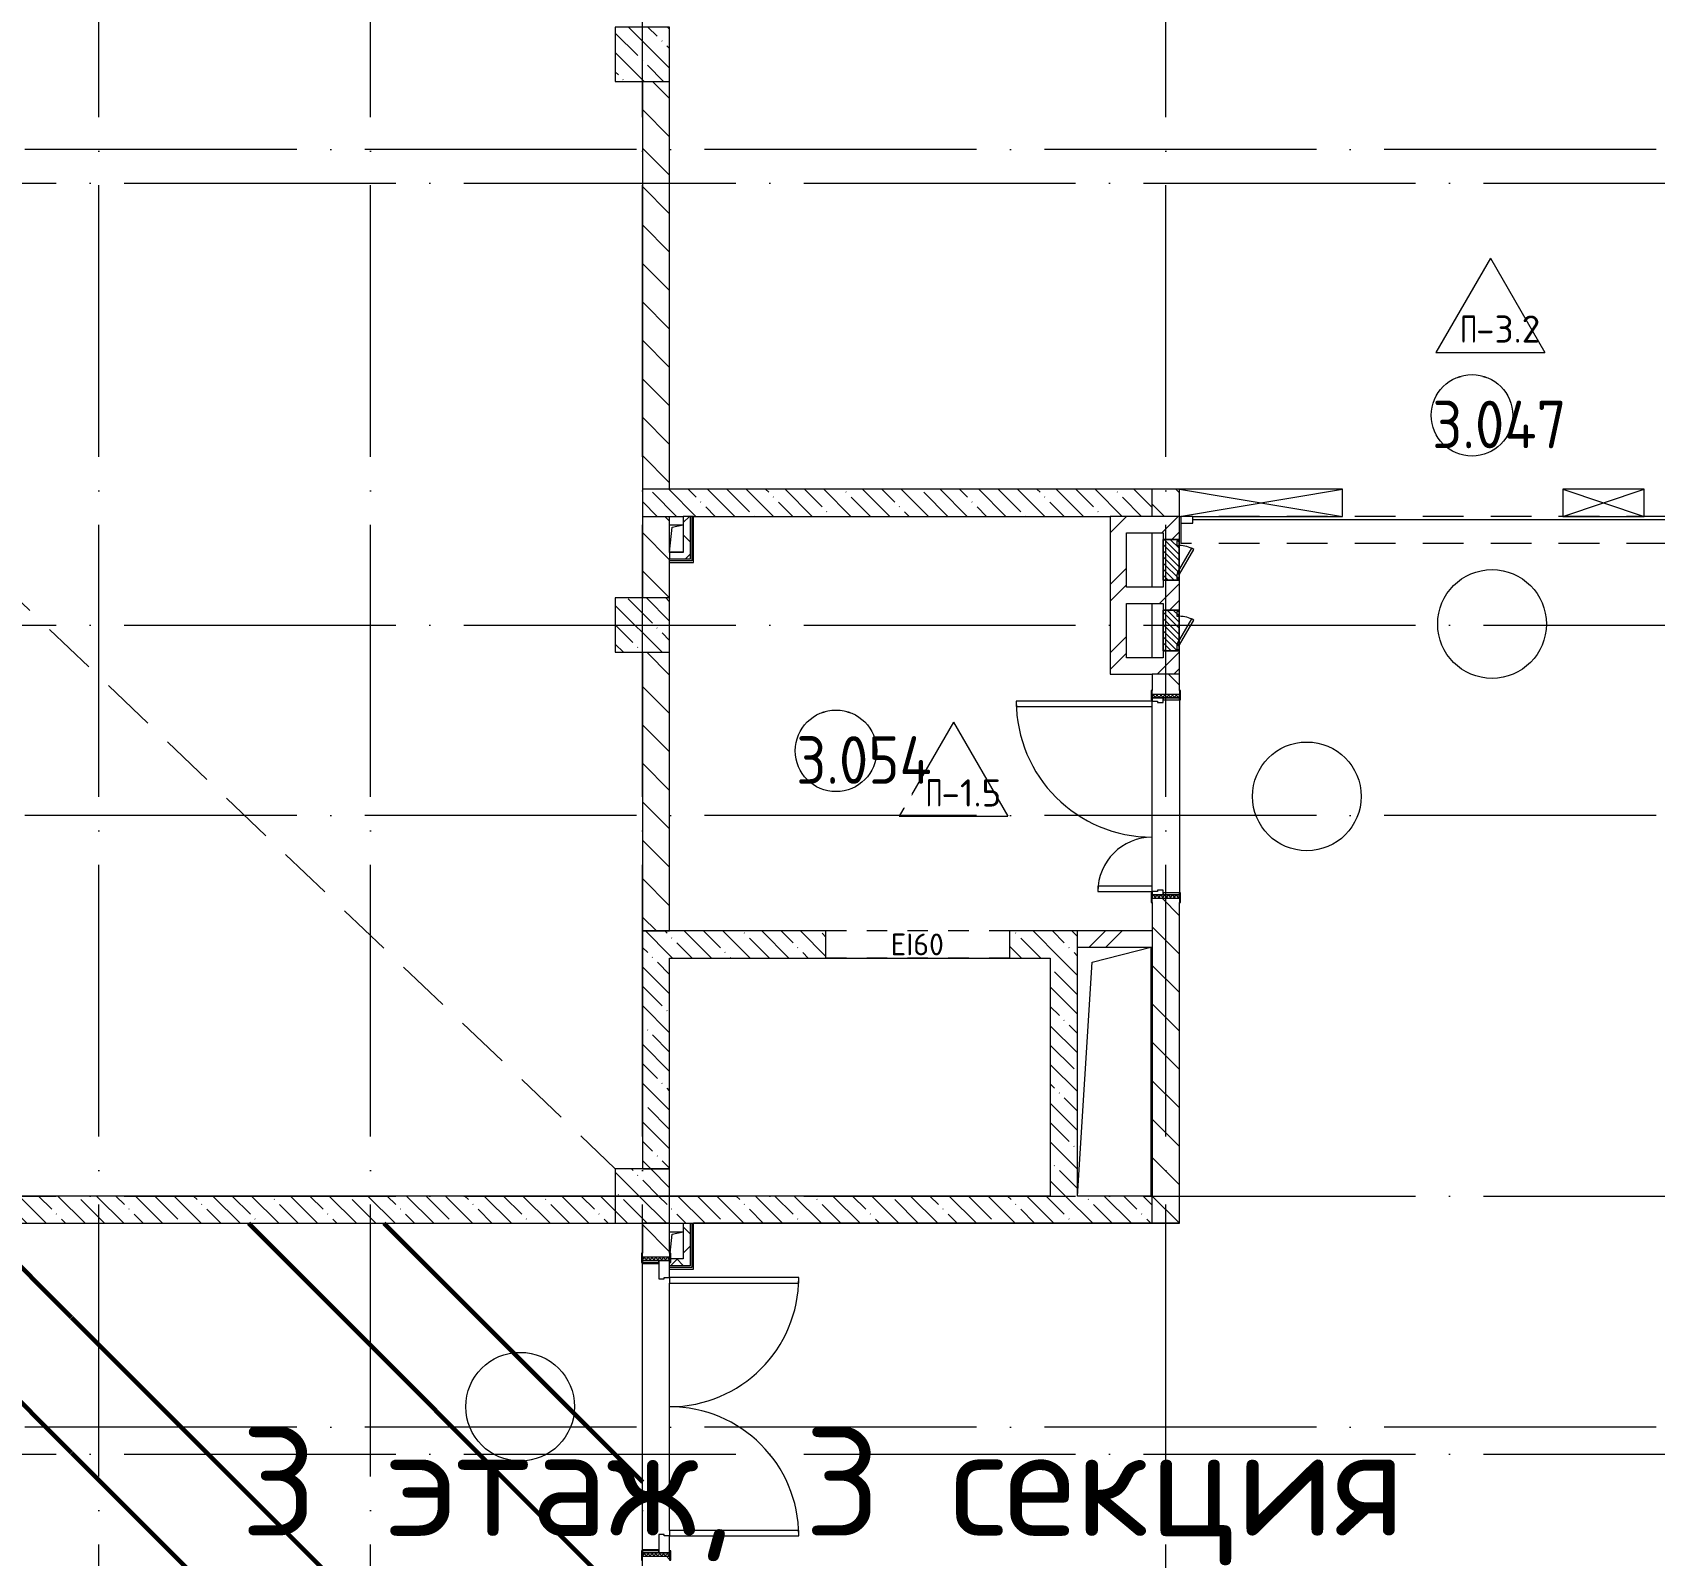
# Model space of a CAD drawing. Header units: millimetres. Extents: x -68946 to 288321, y -402657 to 324925.
# Drawn here: x 160065 to 171998, y -232876 to -221671 of the extents above; entities that cross this region are included whole.
import ezdxf

# ---------------------------------------------------------------- set-up
doc = ezdxf.new("R2010")
doc.units = ezdxf.units.MM
for name, pattern in [('ADSK_Линия сетки', [2500, 2000, -250, 0, -250]), ('ADSK_Невидимые', [500, 300, -200]), ('Штрих короткий', [300, 150, -150]), ('Штриховая', [600, 400, -200])]:
    doc.linetypes.add(name, pattern=pattern)
for name, color, linetype, lineweight in [('3.4) ПТ-1.2      4 вып', 1, 'Continuous', 60), ('A-AREA-____-IDEN', 250, 'Continuous', 9), ('A-DETL-____-OTLN', 250, 'Continuous', 5), ('A-DETL-GENF-OTLN', 250, 'Continuous', 5), ('A-DOOR-____-HDLN', 31, 'ADSK_Невидимые', 5), ('A-DOOR-____-IDEN', 31, 'Continuous', 9), ('A-DOOR-____-MCUT', 250, 'Continuous', 5), ('A-DOOR-____-OTLN', 250, 'Continuous', 5), ('A-DOOR-FRAM-MCUT', 31, 'Continuous', 5), ('A-DOOR-FRAM-OTLN', 31, 'Continuous', 5), ('A-FLOR-____-IDEN', 11, 'Continuous', 9), ('A-FLOR-____-OTLN', 192, 'Continuous', 9), ('A-GENM-____-MCUT', 250, 'Continuous', 25), ('A-GLAZ-____-OTLN', 250, 'Continuous', 5), ('A-WALL-____-MCUT', 250, 'Continuous', 13), ('A-WALL-____-PATT', 250, 'Continuous', 13), ('A-WALL-FNSH-MCUT', 250, 'Continuous', 13), ('G-____-____-TEXT', 250, 'Continuous', 9), ('I-WALL-____-OTLN', 250, 'Continuous', 9), ('S-COLS-____-MCUT', 250, 'Continuous', 25), ('S-COLS-____-OTLN', 250, 'Continuous', 9), ('S-GRID-____-OTLN', 250, 'Continuous', 9)]:
    doc.layers.add(name, color=color, linetype=linetype, lineweight=lineweight)
doc.styles.add('ISOCPEUR_1', font='isocpeur.ttf', dxfattribs={"width": 0.9, "height": 250})
doc.styles.add('ISOCPEUR_2', font='isocpeur.ttf', dxfattribs={"height": 160})
doc.styles.add('ISOCPEUR_5', font='isocpeur.ttf', dxfattribs={"height": 8})
doc.styles.add('ISOCPEUR_6', font='isocpeur.ttf', dxfattribs={"height": 3.5})
pattern_1 = [(135, (28052.9, -258555.93), (-141.42136, -141.42136), [])]
pattern_2 = [(45, (28052.9, -258555.93), (-251.4472, 251.4472), []), (45, (28052.9, -258174.93), (-251.4472, 251.4472), [])]
pattern_3 = [(135, (28052.9, -258555.93), (-142.5612, -142.5612), []), (135, (28195.47, -258555.93), (-142.5612, -142.5612), [252.016, -50.403, 3.353, -47.05])]
pattern_4 = [(45, (28052.9, -258555.93), (-141.42136, 141.42136), []), (135, (28052.9, -258555.93), (-141.42136, -141.42136), [])]

# ---------------------------------------------------------------- blocks, each defined once
blk = doc.blocks.new('Проем_Дверь_Прямоугольный - 1350х2100h пол 80-30384426-АР1_Маркировочный план 3 этажа секция 2_3')
at = {"layer": 'A-DOOR-____-OTLN', "linetype": 'Штрих короткий'}
for p, q in [((675, 100), (-675, 100)), ((675, -100), (-675, -100))]:
    blk.add_line(p, q, dxfattribs=at)
blk = doc.blocks.new('Дверь_СКБ_2Ст_Внутренняя1 - Н_ВВ-10_3_2200x2600h_Фрамуга сверху 2-42980832-АР1_Маркировочный план 3 этажа секция 2_3')
at = {"layer": 'A-DOOR-____-OTLN'}
h = blk.add_hatch(dxfattribs=at)
h.set_pattern_fill('FP_12', color=256, style=0, pattern_type=2)
h.set_pattern_definition([(135, (1201.41, 164.685), (-14.1421, -14.1421), []), (225, (1201.41, 164.685), (14.1421, -14.1421), [])])
h.paths.add_polyline_path([(1112.5, 20), (1112.5, 100), (1087.5, 100), (1087.5, -100), (1112.5, -100), (1112.5, -20)])
at = {"layer": 'A-DOOR-FRAM-OTLN'}
h = blk.add_hatch(dxfattribs=at)
h.set_pattern_fill('FP_13', color=256, style=0, pattern_type=2)
h.set_pattern_definition([(45, (-921.384, 164.685), (-14.1421, 14.1421), []), (135, (-921.384, 164.685), (-14.1421, -14.1421), [])])
h.paths.add_polyline_path([(-1062.5, -20), (-1062.5, 100), (-1087.5, 100), (-1087.5, -100), (-1062.5, -100)])
at = {"layer": 'A-DOOR-____-MCUT'}
for p, q in [((-937.5, 1050), (-937.5, 100)), ((-897.5, 1050), (-937.5, 1050)), ((-897.5, 100), (-897.5, 1050)), ((962.5, 1050), (922.5, 1050)), ((922.5, 1050), (922.5, 100)), ((962.5, 100), (962.5, 1050)), ((-937.5, 100), (-897.5, 100)), ((922.5, 100), (962.5, 100))]:
    blk.add_line(p, q, dxfattribs=at)
at = {"layer": 'A-DOOR-____-OTLN'}
for centre, start, end in [((-937.5, 100), 0, 90), ((962.5, 100), 90, 180)]:
    blk.add_arc(centre, 950, start, end, dxfattribs=at)
at = {"layer": 'A-DOOR-FRAM-MCUT'}
for p, q in [((-1047.5, 108), (-1117.5, 108)), ((-1117.5, 108), (-1117.5, 100)), ((-1117.5, 100), (-1047.5, 100)), ((-1062.5, 100), (-1087.5, 100)), ((-1087.5, 100), (-1087.5, -100)), ((-937.5, 100), (-1062.5, 100)), ((-1062.5, 100), (-1062.5, 20)), ((-1062.5, -100), (-1062.5, 100)), ((-1047.5, 100), (-1062.5, 100)), ((-1062.5, 100), (-1062.5, 99)), ((-1062.5, 99), (-1047.5, 99)), ((-1062.5, 20), (-927.5, 20)), ((-1047.5, 20), (-1062.5, 20)), ((-1062.5, 20), (-1062.5, -100)), ((-1047.5, 100), (-1047.5, 108)), ((-1047.5, 99), (-1047.5, 100)), ((-1047.5, -100), (-1047.5, 20)), ((-937.5, 60), (-937.5, 100)), ((-927.5, 60), (-937.5, 60)), ((-927.5, 20), (-927.5, 60)), ((962.5, 60), (952.5, 60)), ((952.5, 60), (952.5, 20)), ((952.5, 20), (1087.5, 20)), ((962.5, 100), (962.5, 60)), ((1087.5, 100), (962.5, 100)), ((1142.5, 108), (1072.5, 108)), ((1072.5, 108), (1072.5, 100)), ((1087.5, 100), (1072.5, 100)), ((1072.5, 100), (1072.5, 99)), ((1072.5, 100), (1142.5, 100)), ((1072.5, 99), (1087.5, 99)), ((1087.5, 20), (1072.5, 20)), ((1072.5, 20), (1072.5, -100)), ((1087.5, 20), (1087.5, 100)), ((1112.5, 100), (1087.5, 100)), ((1087.5, 100), (1087.5, -100)), ((1087.5, 99), (1087.5, 100)), ((1087.5, -100), (1087.5, 20)), ((1112.5, -100), (1112.5, 100)), ((1142.5, 100), (1142.5, 108)), ((-1047.5, -100), (-1117.5, -100)), ((-1117.5, -100), (-1117.5, -108)), ((-1117.5, -108), (-1047.5, -108)), ((-1087.5, -100), (-1062.5, -100)), ((-1062.5, -100), (-1047.5, -100)), ((-1047.5, -108), (-1047.5, -100)), ((1072.5, -100), (1087.5, -100)), ((1142.5, -100), (1072.5, -100)), ((1072.5, -100), (1072.5, -108)), ((1072.5, -108), (1142.5, -108)), ((1087.5, -100), (1112.5, -100)), ((1142.5, -108), (1142.5, -100))]:
    blk.add_line(p, q, dxfattribs=at)
blk = doc.blocks.new('Дверь_СКБ_2Ст_Внутренняя1 - Н_Д-6л_1500x2100h_Лифтовой холл _зона безопасности МГН_-42057417-АР1_Маркировочный план 3 этажа секция 2_3')
at = {"layer": 'A-DOOR-____-OTLN'}
h = blk.add_hatch(dxfattribs=at)
h.set_pattern_fill('FP_17', color=256, style=0, pattern_type=2)
h.set_pattern_definition([(135, (1551.41, 164.685), (-14.14214, -14.14214), []), (225, (1551.41, 164.685), (14.14214, -14.14214), [])])
h.paths.add_polyline_path([(737.5, -100), (762.5, -100), (762.5, 100), (737.5, 100)])
at = {"layer": 'A-DOOR-FRAM-OTLN'}
h = blk.add_hatch(dxfattribs=at)
h.set_pattern_fill('FP_18', color=256, style=0, pattern_type=2)
h.set_pattern_definition([(45, (-571.384, 164.685), (-14.1421, 14.1421), []), (135, (-571.384, 164.685), (-14.1421, -14.1421), [])])
h.paths.add_polyline_path([(-737.5, -100), (-712.5, -100), (-712.5, 100), (-737.5, 100)])
at = {"layer": 'A-DOOR-____-MCUT'}
for p, q in [((712.5, 1100), (672.5, 1100)), ((672.5, 1100), (672.5, 100)), ((712.5, 100), (712.5, 1100)), ((-687.5, 500), (-687.5, 100)), ((-647.5, 500), (-687.5, 500)), ((-647.5, 100), (-647.5, 500)), ((-687.5, 100), (-647.5, 100)), ((672.5, 100), (712.5, 100))]:
    blk.add_line(p, q, dxfattribs=at)
at = {"layer": 'A-DOOR-____-OTLN'}
for centre, radius, start, end in [((712.5, 100), 1000, 90, 180), ((-687.5, 100), 400, 0, 90)]:
    blk.add_arc(centre, radius, start, end, dxfattribs=at)
at = {"layer": 'A-DOOR-FRAM-MCUT'}
for p, q in [((-697.5, 108), (-767.5, 108)), ((-767.5, 108), (-767.5, 100)), ((-767.5, 100), (-697.5, 100)), ((-712.5, 100), (-737.5, 100)), ((-737.5, 100), (-737.5, -100)), ((-687.5, 100), (-712.5, 100)), ((-712.5, 100), (-712.5, 20)), ((-712.5, -100), (-712.5, 100)), ((-697.5, 100), (-712.5, 100)), ((-712.5, 100), (-712.5, 99)), ((-712.5, 99), (-697.5, 99)), ((-712.5, 20), (-677.5, 20)), ((-697.5, 20), (-712.5, 20)), ((-712.5, 20), (-712.5, -100)), ((-697.5, 100), (-697.5, 108)), ((-697.5, 99), (-697.5, 100)), ((-697.5, -100), (-697.5, 20)), ((-687.5, 60), (-687.5, 100)), ((-677.5, 60), (-687.5, 60)), ((-677.5, 20), (-677.5, 60)), ((712.5, 60), (702.5, 60)), ((702.5, 60), (702.5, 20)), ((702.5, 20), (737.5, 20)), ((712.5, 100), (712.5, 60)), ((737.5, 100), (712.5, 100)), ((792.5, 108), (722.5, 108)), ((722.5, 108), (722.5, 100)), ((737.5, 100), (722.5, 100)), ((722.5, 100), (722.5, 99)), ((722.5, 100), (792.5, 100)), ((722.5, 99), (737.5, 99)), ((737.5, 20), (722.5, 20)), ((722.5, 20), (722.5, -100)), ((737.5, 20), (737.5, 100)), ((762.5, 100), (737.5, 100)), ((737.5, 100), (737.5, -100)), ((737.5, 99), (737.5, 100)), ((737.5, -100), (737.5, 20)), ((762.5, -100), (762.5, 100)), ((792.5, 100), (792.5, 108)), ((-697.5, -100), (-767.5, -100)), ((-767.5, -100), (-767.5, -108)), ((-767.5, -108), (-697.5, -108)), ((-737.5, -100), (-712.5, -100)), ((-712.5, -100), (-697.5, -100)), ((-697.5, -108), (-697.5, -100)), ((722.5, -100), (737.5, -100)), ((792.5, -100), (722.5, -100)), ((722.5, -100), (722.5, -108)), ((722.5, -108), (792.5, -108)), ((737.5, -100), (762.5, -100)), ((792.5, -108), (792.5, -100))]:
    blk.add_line(p, q, dxfattribs=at)
blk = doc.blocks.new('BSC_Колонна _Прямоугольная - 400x400-V129-АР1_Маркировочный план 3 этажа секция 2_3')
at = {"layer": 'S-COLS-____-OTLN', "lineweight": 5}
h = blk.add_hatch(dxfattribs=at)
h.set_pattern_fill('FP_105', color=256, style=0, pattern_type=2)
h.set_pattern_definition([(135, (-136499.98, -36725), (-142.5612, -142.5612), []), (135, (-136357.42, -36725), (-142.5612, -142.5612), [252.016, -50.403, 3.353, -47.05])])
h.paths.add_polyline_path([(200, -200), (200, 200), (-200, 200), (-200, -200), (184, -200)])
at = {"layer": 'S-COLS-____-MCUT', "lineweight": 5}
for p, q in [((200, 200), (-200, 200)), ((-200, 200), (-200, -200)), ((200, -200), (200, 200)), ((-200, -200), (200, -200))]:
    blk.add_line(p, q, dxfattribs=at)
blk = doc.blocks.new('BSC_Колонна _Прямоугольная - 400x400-V130-АР1_Маркировочный план 3 этажа секция 2_3')
at = {"layer": 'S-COLS-____-OTLN', "lineweight": 5}
h = blk.add_hatch(dxfattribs=at)
h.set_pattern_fill('FP_106', color=256, style=0, pattern_type=2)
h.set_pattern_definition([(135, (-136499.98, -32525), (-142.5612, -142.5612), []), (135, (-136357.42, -32525), (-142.5612, -142.5612), [252.016, -50.403, 3.353, -47.05])])
h.paths.add_polyline_path([(200, -200), (200, 200), (-200, 200), (-200, -200), (181, -200)])
at = {"layer": 'S-COLS-____-MCUT', "lineweight": 5}
for p, q in [((200, 200), (-200, 200)), ((-200, 200), (-200, -200)), ((200, -200), (200, 200)), ((-200, -200), (200, -200))]:
    blk.add_line(p, q, dxfattribs=at)
blk = doc.blocks.new('_Wn_-As_OpeningMEP_floor__Rectangular - _Wn_-As_OpeningMEP_floor__Rectangular-37765385-АР1_Маркировочный план 3 этажа секция 2_3')
at = {"layer": 'A-DETL-GENF-OTLN', "lineweight": 5}
for p, q in [((-161, 856), (270, 965)), ((-270, -865), (-161, 856))]:
    blk.add_line(p, q, dxfattribs=at)
blk = doc.blocks.new('DM_Штора_Противодымная_Doormaster_E-60 - ш_4400 х в_2500 2-40884854-АР1_Маркировочный план 3 этажа секция 2_3')
at = {"layer": 'A-DOOR-____-HDLN'}
for p, q in [((-2165, 300), (2415, 300)), ((-2165, 300), (-2165, 100)), ((2415, 100), (2415, 300)), ((-2165, 200), (-2165, 150)), ((-1765, 200), (-2165, 200)), ((-2165, 150), (-1765, 150)), ((-1765, 150), (-1765, 200)), ((-2165, 100), (2415, 100))]:
    blk.add_line(p, q, dxfattribs=at)
at = {"layer": 'A-DOOR-____-MCUT', "lineweight": 5}
for p, q in [((-2075, 150), (-2165, 150)), ((-2165, 150), (-2165, 100)), ((-2075, 100), (-2075, 150)), ((-2075, 125), (2325, 125)), ((2325, 150), (2325, 100)), ((2415, 150), (2325, 150)), ((2415, 100), (2415, 150)), ((-2165, 100), (-2075, 100)), ((2325, 100), (2415, 100))]:
    blk.add_line(p, q, dxfattribs=at)
blk = doc.blocks.new('_Wn_-As_OpeningMEP_floor__Rectangular - _Wn_-As_OpeningMEP_floor__Rectangular-V180-АР1_Маркировочный план 3 этажа секция 2_3')
at = {"layer": 'A-DETL-GENF-OTLN', "lineweight": 5}
for p, q in [((-50, -50), (-32, 132)), ((-32, 132), (50, 150))]:
    blk.add_line(p, q, dxfattribs=at)
blk = doc.blocks.new('_Wn_-As_OpeningMEP_floor__Rectangular - _Wn_-As_OpeningMEP_floor__Rectangular-V188-АР1_Маркировочный план 3 этажа секция 2_3')
at = {"layer": 'A-DETL-GENF-OTLN', "lineweight": 5}
for p, q in [((-46, -8), (-32, 132)), ((-32, 132), (50, 150))]:
    blk.add_line(p, q, dxfattribs=at)
blk = doc.blocks.new('АР_Люк - ЛРС_ВК_300х2000_СС-40365405-АР1_Маркировочный план 3 этажа секция 2_3')
at = {"layer": 'A-DOOR-____-OTLN'}
h = blk.add_hatch(dxfattribs=at)
h.set_pattern_fill('FP_144', color=256, style=0, pattern_type=2)
h.set_pattern_definition([(45, (125, 0), (-22.6274, 22.6274), [])])
h.paths.add_polyline_path([(275, -60), (275, 60), (-25, 60), (-25, -60), (96, -60)])
at = {"layer": 'A-DETL-GENF-OTLN', "lineweight": 5}
for p, q in [((275, 60), (-25, 60)), ((-25, 60), (-25, -60)), ((275, -60), (275, 60)), ((-25, -60), (275, -60))]:
    blk.add_line(p, q, dxfattribs=at)
at = {"layer": 'A-DOOR-____-MCUT', "lineweight": 5}
for p, q in [((48, 165), (38, 148)), ((38, 148), (190, 60)), ((230, 60), (48, 165)), ((-15, 57), (-15, 40)), ((-15, 40), (20, 40)), ((20, 40), (20, 57)), ((195, 57), (220, 43)), ((220, 43), (228, 57)), ((230, 57), (230, 40)), ((230, 40), (265, 40)), ((265, 40), (265, 57))]:
    blk.add_line(p, q, dxfattribs=at)
blk.add_arc((230, 60), 210, 150, 180, dxfattribs=at)
at = {"layer": 'A-DOOR-____-OTLN'}
blk.add_line((230, 60), (48, 165), dxfattribs=at)
blk = doc.blocks.new('ASML_АР_Отделка Люка - ВО Отделка люков_Грунтовка 0_Шпатлевка 0_Окраска 0_0-40365353-АР1_Маркировочный план 3 этажа секция 2_3')
at = {"layer": 'A-GENM-____-MCUT', "lineweight": 5}
for p, q in [((150, 3), (-150, 3)), ((-150, 3), (-150, 0)), ((150, 0), (150, 3)), ((-150, 0), (150, 0))]:
    blk.add_line(p, q, dxfattribs=at)
blk = doc.blocks.new('_Wn_-As_OpeningMEP_wall__Rectangular - _Wn_-As_OpeningMEP_wall__Rectangular-40884479-АР1_Маркировочный план 3 этажа секция 2_3')
at = {"layer": 'A-DETL-GENF-OTLN', "lineweight": 5}
for p, q in [((300, -100), (-300, 100)), ((300, 100), (-300, -100)), ((-300, 100), (-300, -100)), ((300, 100), (-300, 100)), ((-300, 100), (-300, -100)), ((300, -100), (300, 100)), ((300, -100), (300, 100)), ((-300, -100), (300, -100))]:
    blk.add_line(p, q, dxfattribs=at)
blk = doc.blocks.new('_Wn_-As_OpeningMEP_wall__Rectangular - _Wn_-As_OpeningMEP_wall__Rectangular-40885080-АР1_Маркировочный план 3 этажа секция 2_3')
at = {"layer": 'A-DETL-GENF-OTLN', "lineweight": 5}
for p, q in [((599, -100), (-600, 100)), ((599, 100), (-600, -100)), ((-600, 100), (-600, -100)), ((499, 100), (-600, 100)), ((-600, 100), (-600, -100)), ((599, 100), (589, 100)), ((-600, -100), (599, -100))]:
    blk.add_line(p, q, dxfattribs=at)
blk = doc.blocks.new('AAR_СКБ_Марка_Помещения_мал - Номер-28977439-АР1_Маркировочный план 3 этажа секция 2_3')
at = {"layer": 'A-AREA-____-IDEN'}
blk.add_circle((-0.03, 0), 3, dxfattribs=at)
blk = doc.blocks.new('AAR_СКБ_Марка_Перекрытия - Марка пола-17325028-АР1_Маркировочный план 3 этажа секция 2_3')
at = {"layer": 'A-FLOR-____-IDEN'}
for p, q in [((0, 6.93), (-4, 0)), ((0, 6.93), (4, 0)), ((-4, 0), (4, 0))]:
    blk.add_line(p, q, dxfattribs=at)
blk = doc.blocks.new('ADSK_Марка_Дверь - Типоразмер_ADSK_Марка-30565456-АР1_Маркировочный план 3 этажа секция 2_3')
at = {"layer": 'A-DOOR-____-IDEN'}
blk.add_circle((0, 0), 4, dxfattribs=at)

msp = doc.modelspace()

# ---------------------------------------------------------------- hatches: boundary and pattern name
at = {"layer": '3.4) ПТ-1.2      4 вып'}
h = msp.add_hatch(dxfattribs=at)
h.set_pattern_fill('ANSI32', color=256, scale=222, angle=90)
h.paths.add_polyline_path([(160352.8838, -230430.9292), (145053.5681, -230430.9292), (145053.5681, -230950.9292), (142302.8838, -230950.9292), (142302.8838, -235730.9292), (142302.8838, -248330.9286), (160352.8838, -248330.9286)])
h = msp.add_hatch(dxfattribs=at)
h.set_pattern_fill('ANSI32', color=256, scale=222, angle=90)
h.paths.add_polyline_path([(164552.8838, -230430.9286), (160352.8838, -230430.9286), (160352.8838, -235730.9292), (164552.8838, -235730.9292)])
at = {"layer": 'A-WALL-____-PATT', "lineweight": 15}
h = msp.add_hatch(dxfattribs=at)
h.set_pattern_fill('FP_1', color=256, style=0, pattern_type=2)
h.set_pattern_definition(pattern_1)
h.paths.add_polyline_path([(164552.9057, -225030.9608), (164752.9057, -225030.9608), (164752.8838, -222030.9286), (164552.9057, -222030.9286), (164552.9057, -224999.1221)])
h.paths.add_polyline_path([(164552.9057, -221630.9286), (164752.9057, -221630.9286), (164752.8838, -221000.7777), (164552.9057, -221000.7777)])
h = msp.add_hatch(dxfattribs=at)
h.set_pattern_fill('FP_19', color=256, style=0, pattern_type=2)
h.set_pattern_definition(pattern_3)
h.paths.add_polyline_path([(164896.4515, -225230.9608), (168302.9057, -225230.9608), (168302.9057, -225030.9608), (164552.9057, -225030.9608), (164552.9057, -225230.9608), (164894.0199, -225230.9608)])
h = msp.add_hatch(dxfattribs=at)
h.set_pattern_fill('FP_1', color=256, style=0, pattern_type=2)
h.set_pattern_definition(pattern_1)
h.paths.add_polyline_path([(168445.192, -225230.9608), (168502.9057, -225230.9608), (168502.9057, -225030.9608), (168302.9057, -225030.9608), (168302.9057, -225230.9608), (168382.9057, -225230.9608)])
h = msp.add_hatch(dxfattribs=at)
h.set_pattern_fill('FP_1', color=256, style=0, pattern_type=2)
h.set_pattern_definition(pattern_1)
h.paths.add_polyline_path([(164552.9057, -228280.9282), (164752.9042, -228280.9132), (164752.8838, -226230.9292), (164552.9057, -226230.9286), (164552.9057, -227083.9348)])
h.paths.add_polyline_path([(164688.7242, -225830.9286), (164752.9057, -225830.9286), (164752.8838, -225230.9608), (164552.9057, -225230.9608), (164552.9057, -225830.9286), (164632.9057, -225830.9286)])
h = msp.add_hatch(dxfattribs=at)
h.set_pattern_fill('FP_52', color=256, style=0, pattern_type=2)
h.set_pattern_definition(pattern_4)
h.paths.add_polyline_path([(164902.9057, -225496.1999), (164902.9057, -225230.9608), (164852.9057, -225230.9608), (164852.9057, -225496.1999), (164855.648, -225496.1999)])
h = msp.add_hatch(dxfattribs=at)
h.set_pattern_fill('FP_2', color=256, style=0, pattern_type=2)
h.set_pattern_definition(pattern_2)
h.paths.add_polyline_path([(167992.9057, -226270.9608), (168112.9057, -226270.9608), (168112.9057, -225230.9608), (167992.9057, -225230.9608), (167992.9057, -226131.4273)])
h = msp.add_hatch(dxfattribs=at)
h.set_pattern_fill('FP_2', color=256, style=0, pattern_type=2)
h.set_pattern_definition(pattern_2)
h.paths.add_polyline_path([(168277.3317, -225350.9608), (168382.9057, -225350.9608), (168382.9057, -225230.9608), (168112.9057, -225230.9608), (168112.9057, -225350.9608), (168261.5938, -225350.9608)])
h = msp.add_hatch(dxfattribs=at)
h.set_pattern_fill('FP_2', color=256, style=0, pattern_type=2)
h.set_pattern_definition(pattern_2)
h.paths.add_polyline_path([(168502.9057, -226270.9608), (168502.9057, -226220.9608), (168382.9057, -226220.9608), (168382.9057, -226270.9608), (168499.9057, -226270.9608)])
h.paths.add_polyline_path([(168382.9057, -225920.9608), (168502.9057, -225920.9608), (168502.9057, -225700.9608), (168382.9057, -225700.9608), (168382.9057, -225870.9608)])
h.paths.add_polyline_path([(168416.2391, -225400.9608), (168502.9057, -225400.9608), (168502.9057, -225230.9608), (168382.9057, -225230.9608), (168382.9057, -225400.9608)])
h = msp.add_hatch(dxfattribs=at)
h.set_pattern_fill('FP_52', color=256, style=0, pattern_type=2)
h.set_pattern_definition(pattern_4)
h.paths.add_polyline_path([(164851.1178, -225546.1999), (164902.9057, -225546.1999), (164902.9057, -225496.1999), (164752.9057, -225496.1999), (164752.9057, -225546.1999), (164762.0892, -225546.1999)])
h = msp.add_hatch(dxfattribs=at)
h.set_pattern_fill('FP_2', color=256, style=0, pattern_type=2)
h.set_pattern_definition(pattern_2)
h.paths.add_polyline_path([(168112.9057, -225870.9608), (168382.9057, -225870.9608), (168382.9057, -225750.9608), (168112.9057, -225750.9608), (168112.9057, -225782.8596)])
h = msp.add_hatch(dxfattribs=at)
h.set_pattern_fill('FP_2', color=256, style=0, pattern_type=2)
h.set_pattern_definition(pattern_2)
h.paths.add_polyline_path([(168302.9057, -226390.9608), (168502.9057, -226390.9608), (168502.9057, -226270.9608), (167992.9057, -226270.9608), (167992.9057, -226390.9608), (168294.2218, -226390.9608)])
h = msp.add_hatch(dxfattribs=at)
h.set_pattern_fill('FP_1', color=256, style=0, pattern_type=2)
h.set_pattern_definition(pattern_1)
h.paths.add_polyline_path([(168398.0087, -228340.9282), (168502.9057, -228340.9282), (168502.9057, -228040.9282), (168302.9057, -228040.9282), (168302.9057, -228340.9282), (168360.7896, -228340.9282)])
h.paths.add_polyline_path([(168302.9057, -226540.9282), (168502.9057, -226540.9282), (168502.9057, -226390.9608), (168302.9057, -226390.9608), (168302.9057, -226510.9282)])
h = msp.add_hatch(dxfattribs=at)
h.set_pattern_fill('FP_19', color=256, style=0, pattern_type=2)
h.set_pattern_definition(pattern_3)
h.paths.add_polyline_path([(164552.8838, -230030.9286), (164752.8838, -230030.9286), (164752.8838, -228280.9286), (164552.8838, -228280.9286), (164552.8838, -229168.7475)])
h = msp.add_hatch(dxfattribs=at)
h.set_pattern_fill('FP_19', color=256, style=0, pattern_type=2)
h.set_pattern_definition(pattern_3)
h.paths.add_polyline_path([(164752.8838, -228480.9282), (165902.9057, -228480.9282), (165902.9034, -228280.9286), (164752.8838, -228280.9286)])
h.paths.add_polyline_path([(167431.4897, -228480.9282), (167752.9057, -228480.9282), (167752.9057, -228280.9282), (167252.9057, -228280.9282), (167252.9057, -228480.9282)])
h = msp.add_hatch(dxfattribs=at)
h.set_pattern_fill('FP_2', color=256, style=0, pattern_type=2)
h.set_pattern_definition(pattern_2)
h.paths.add_polyline_path([(168302.9057, -228400.9282), (168302.9057, -228280.9282), (167752.9057, -228280.9282), (167752.9057, -228400.9282), (168292.9057, -228400.9282)])
h = msp.add_hatch(dxfattribs=at)
h.set_pattern_fill('FP_1', color=256, style=0, pattern_type=2)
h.set_pattern_definition(pattern_1)
h.paths.add_polyline_path([(168502.9057, -230430.9282), (168502.9057, -228340.9282), (168302.9057, -228340.9282), (168302.9057, -230430.9282)])
h = msp.add_hatch(dxfattribs=at)
h.set_pattern_fill('FP_19', color=256, style=0, pattern_type=2)
h.set_pattern_definition(pattern_3)
h.paths.add_polyline_path([(167552.9079, -230230.9282), (167752.9057, -230230.9276), (167752.9057, -228480.9282), (167552.9061, -228480.9282), (167552.9057, -229168.7475)])
h = msp.add_hatch(dxfattribs=at)
h.set_pattern_fill('FP_19', color=256, style=0, pattern_type=2)
h.set_pattern_definition(pattern_3)
h.paths.add_polyline_path([(164347.9057, -230430.9282), (164347.9057, -230230.9282), (159002.8838, -230230.9282), (159002.8838, -230430.9282), (164052.4823, -230430.9282)])
h.paths.add_polyline_path([(155852.9057, -230430.9282), (158502.8838, -230430.9282), (158502.8838, -230230.9282), (153012.9057, -230230.9282), (153012.9057, -230430.9282), (155452.9057, -230430.9282)])
h = msp.add_hatch(dxfattribs=at)
h.set_pattern_fill('FP_19', color=256, style=0, pattern_type=2)
h.set_pattern_definition(pattern_3)
h.paths.add_polyline_path([(164501.5299, -230430.9282), (168302.9057, -230430.9282), (168302.9057, -230230.9282), (164347.9057, -230230.9282), (164347.9057, -230430.9282)])
h = msp.add_hatch(dxfattribs=at)
h.set_pattern_fill('FP_1', color=256, style=0, pattern_type=2)
h.set_pattern_definition(pattern_1)
h.paths.add_polyline_path([(164728.2838, -239730.9286), (164752.9057, -239730.9286), (164752.8838, -239530.9292), (164552.9057, -239530.9292), (164552.9057, -239730.9286)])
h.paths.add_polyline_path([(164552.9057, -239130.928), (164752.9056, -239130.928), (164752.8838, -236130.9292), (164552.9057, -236130.9292), (164552.9057, -237713.7219)])
h.paths.add_polyline_path([(164752.9057, -235730.9292), (164752.8838, -235090.9286), (164552.9057, -235090.9286), (164552.9057, -235730.9292), (164752.8838, -235730.9292)])
h.paths.add_polyline_path([(164552.9057, -234890.9286), (164752.9057, -234890.9286), (164752.8838, -232880.9286), (164552.9057, -232880.9286), (164552.9057, -234641.3808)])
h.paths.add_polyline_path([(164728.2838, -230680.9286), (164752.9057, -230680.9286), (164752.8838, -230430.9297), (164552.906, -230430.9286), (164552.9057, -230680.9286), (164632.9057, -230680.9286)])
h = msp.add_hatch(dxfattribs=at)
h.set_pattern_fill('FP_52', color=256, style=0, pattern_type=2)
h.set_pattern_definition(pattern_4)
h.paths.add_polyline_path([(164855.145, -230743.4286), (164902.8838, -230743.4286), (164902.8838, -230430.9282), (164852.8838, -230431.633), (164852.8838, -230743.4286)])
h = msp.add_hatch(dxfattribs=at)
h.set_pattern_fill('FP_52', color=256, style=0, pattern_type=2)
h.set_pattern_definition(pattern_4)
h.paths.add_polyline_path([(164852.8838, -230743.4286), (164852.8838, -230693.4286), (164760.9057, -230693.4286), (164760.9057, -230720.9286), (164752.9067, -230720.9286), (164752.9067, -230743.4286), (164851.7532, -230743.4286)])
at = {"layer": 'S-COLS-____-OTLN', "lineweight": 5}
h = msp.add_hatch(dxfattribs=at)
h.set_pattern_fill('FP_19', color=256, style=0, pattern_type=2)
h.set_pattern_definition(pattern_3)
h.paths.add_polyline_path([(164652.8836, -230230.9282), (164752.8838, -230230.9276), (164752.8838, -230030.9286), (164352.8838, -230030.9286), (164352.9057, -230230.9282), (164632.9057, -230230.9282)])

# ---------------------------------------------------------------- linework, layer by layer
at = {"layer": 'A-DETL-____-OTLN', "linetype": 'Штриховая'}
msp.add_line((147162.9057, -213640.9292), (164352.8838, -230030.9286), dxfattribs=at)
at = {"layer": 'A-FLOR-____-OTLN', "lineweight": 5}
for p, q in [((164752.9057, -225293.4286), (164852.8838, -225293.4286)), ((168302.9057, -225750.9608), (168302.9057, -225350.9608)), ((164852.8838, -225493.4286), (164752.9057, -225493.4286)), ((168302.9057, -226270.9608), (168302.9057, -225870.9608)), ((168302.9057, -227950.9282), (168302.9057, -226630.9282)), ((168292.9057, -228400.9282), (168292.9057, -230230.9282)), ((165902.9057, -228480.9282), (167252.9057, -228480.9282)), ((164752.9057, -230493.4286), (164852.8838, -230493.4286)), ((168502.9057, -230431.633), (164927.8838, -230431.633)), ((164672.9057, -230730.9286), (164552.9057, -230730.9286)), ((164752.9057, -232690.9286), (164752.9057, -230870.9286)), ((164552.9057, -232830.9286), (164672.9057, -232830.9286))]:
    msp.add_line(p, q, dxfattribs=at)
at = {"layer": 'A-WALL-____-MCUT', "color": 7, "lineweight": 15}
for p, q in [((164552.9057, -222030.9286), (164552.9057, -225030.9608)), ((164752.9057, -225030.9608), (164752.9057, -222030.9286)), ((168502.9057, -225030.9608), (168302.9057, -225030.9608)), ((168502.9057, -225400.9608), (168502.9057, -225030.9608)), ((164552.9057, -225230.9608), (164552.9057, -225830.9286)), ((164552.9057, -225230.9608), (164552.9057, -225230.9608)), ((164752.9057, -225496.1999), (164752.9057, -225230.9608)), ((164852.9057, -225230.9608), (164852.9057, -225496.1999)), ((164927.9057, -225230.9608), (164902.9057, -225230.9608)), ((164902.9057, -225230.9608), (164902.9057, -225546.1999)), ((167992.9057, -225230.9608), (167992.9057, -226390.9608)), ((168112.9057, -225350.9608), (168382.9057, -225350.9608)), ((168112.9057, -225750.9608), (168112.9057, -225350.9608)), ((168382.9057, -225350.9608), (168382.9057, -225400.9608)), ((168382.9057, -225400.9608), (168499.9057, -225400.9608)), ((164852.9057, -225496.1999), (164752.9057, -225496.1999)), ((164752.9057, -225830.9286), (164752.9057, -225546.1999)), ((164902.9057, -225546.1999), (164752.9057, -225546.1999)), ((168382.9057, -225750.9608), (168112.9057, -225750.9608)), ((168382.9057, -225700.9608), (168382.9057, -225750.9608)), ((168499.9057, -225700.9608), (168382.9057, -225700.9608)), ((168502.9057, -225920.9608), (168502.9057, -225700.9608)), ((168112.9057, -225870.9608), (168382.9057, -225870.9608)), ((168112.9057, -226270.9608), (168112.9057, -225870.9608)), ((168382.9057, -225870.9608), (168382.9057, -225920.9608)), ((168382.9057, -225920.9608), (168499.9057, -225920.9608)), ((164552.9057, -226230.9286), (164552.9057, -228280.9282)), ((164752.9057, -228280.9282), (164752.9057, -226230.9286)), ((168382.9057, -226220.9608), (168382.9057, -226270.9608)), ((168499.9057, -226220.9608), (168382.9057, -226220.9608)), ((168502.9057, -226510.9282), (168502.9057, -226220.9608)), ((168382.9057, -226270.9608), (168112.9057, -226270.9608)), ((167992.9057, -226390.9608), (168302.9057, -226390.9608)), ((168302.9057, -226390.9608), (168302.9057, -226510.9282)), ((168302.9057, -228070.9282), (168302.9057, -228400.9282)), ((168502.9057, -228340.9282), (168502.9057, -228070.9282)), ((164552.9057, -228280.9282), (164752.8838, -228280.9282)), ((168302.9057, -228280.9282), (167752.9057, -228280.9282)), ((167752.9057, -228400.9282), (168302.9057, -228400.9282)), ((168302.9057, -228340.9282), (168302.9057, -230230.9282)), ((168502.9057, -230430.9282), (168502.9057, -228340.9282)), ((164752.9057, -230430.9282), (164552.9057, -230430.9282)), ((164552.9057, -230430.9282), (164552.9057, -230650.9286)), ((164752.9057, -230650.9286), (164752.9057, -230430.9282)), ((164852.8838, -230430.9282), (164852.8838, -230693.4286)), ((164902.8838, -230430.9282), (164902.8838, -230743.4286)), ((168302.9057, -230430.9282), (168502.9057, -230430.9282)), ((164902.8838, -230743.4286), (164752.9067, -230743.4286)), ((164852.8838, -230693.4286), (164760.9057, -230693.4286))]:
    msp.add_line(p, q, dxfattribs=at)
at = {"layer": 'A-WALL-____-MCUT', "color": 250, "lineweight": 15}
for p, q in [((168302.9057, -225030.9608), (164552.9057, -225030.9608)), ((164552.9057, -225030.9608), (164552.9057, -225230.9608)), ((168302.9057, -225230.9608), (168302.9057, -225030.9608)), ((164552.9057, -225230.9608), (164852.9057, -225230.9608)), ((164927.9057, -225230.9608), (167992.9057, -225230.9608)), ((164752.8838, -228280.9286), (164552.8838, -228280.9286)), ((164552.8838, -228280.9286), (164552.8838, -230030.9286)), ((165902.9057, -228280.9282), (164752.8838, -228280.9282)), ((165902.9057, -228480.9282), (165902.9057, -228280.9282)), ((167752.9057, -228280.9282), (167252.9057, -228280.9282)), ((167252.9057, -228280.9282), (167252.9057, -228480.9282)), ((167752.9057, -230230.9282), (167752.9057, -228280.9282)), ((164752.8838, -228480.9282), (165902.9057, -228480.9282)), ((164752.8838, -230030.9286), (164752.8838, -228480.9282)), ((167252.9057, -228480.9282), (167552.9057, -228480.9282)), ((167552.9057, -228480.9282), (167552.9057, -230230.9282)), ((167552.9057, -230230.9282), (159002.8838, -230230.9282)), ((168302.9057, -230230.9282), (167752.9057, -230230.9282)), ((159002.8838, -230430.9282), (168302.9057, -230430.9282))]:
    msp.add_line(p, q, dxfattribs=at)
at = {"layer": 'A-WALL-____-MCUT', "lineweight": 15}
for p, q in [((164902.9057, -225230.9608), (164852.9057, -225230.9608)), ((164915.4057, -225230.9608), (164915.4057, -225558.6999)), ((168502.9057, -225230.9608), (167992.9057, -225230.9608)), ((164752.9057, -225496.1999), (164752.9057, -225546.1999)), ((164915.4057, -225558.6999), (164752.9057, -225558.6999)), ((168502.9057, -226390.9608), (168302.9057, -226390.9608)), ((164552.8838, -230030.9286), (164752.8838, -230030.9286)), ((168302.9057, -230430.9282), (168302.9057, -230230.9282)), ((164915.3838, -230430.9282), (164915.3838, -230755.9286)), ((164915.3838, -230755.9286), (164752.9067, -230755.9286))]:
    msp.add_line(p, q, dxfattribs=at)
at = {"layer": 'A-WALL-FNSH-MCUT', "lineweight": 15}
for p, q in [((164927.9057, -225571.1999), (164927.9057, -225230.9608)), ((164752.9057, -225571.1999), (164927.9057, -225571.1999)), ((164927.8838, -230768.4286), (164927.8838, -230430.9282)), ((164752.9067, -230768.4286), (164927.8838, -230768.4286))]:
    msp.add_line(p, q, dxfattribs=at)
at = {"layer": 'I-WALL-____-OTLN', "lineweight": 15}
for p, q in [((168382.9057, -225700.9608), (168382.9057, -225400.9608)), ((168382.9057, -226220.9608), (168382.9057, -225920.9608)), ((168502.9057, -226580.9282), (168502.9057, -228000.9282)), ((164552.9057, -232840.9286), (164552.9057, -230720.9286))]:
    msp.add_line(p, q, dxfattribs=at)
at = {"layer": 'S-COLS-____-MCUT', "lineweight": 5}
for p, q in [((164552.8838, -230030.9286), (164352.8838, -230030.9286)), ((164352.8838, -230030.9286), (164352.8838, -230430.9286)), ((164752.8838, -230430.9286), (164752.8838, -230030.9286)), ((164352.8838, -230430.9286), (164752.8838, -230430.9286))]:
    msp.add_line(p, q, dxfattribs=at)
at = {"layer": 'S-COLS-____-OTLN', "lineweight": 5}
msp.add_line((164752.8838, -230030.9286), (164552.8838, -230030.9286), dxfattribs=at)
at = {"layer": 'S-GRID-____-OTLN', "linetype": 'ADSK_Линия сетки'}
for p, q in [((160552.9057, -262294.7685), (160552.9057, -197353.9241)), ((162552.9057, -262294.7691), (162552.9057, -197353.9241)), ((164552.9057, -262294.7685), (164552.9057, -197353.9241)), ((168402.9057, -262294.7685), (168402.9057, -197353.9241)), ((184510.8783, -222530.9286), (127372.9057, -222530.9286)), ((93236.8325, -222780.9286), (181888.5828, -222780.9286)), ((93236.8325, -226030.9286), (181748.3453, -226030.9286)), ((184510.8783, -227430.9286), (127372.9057, -227430.9286)), ((93236.8325, -230230.9286), (181748.3453, -230230.9286)), ((184510.8783, -231930.9286), (127372.9057, -231930.9286)), ((93236.8325, -232130.9286), (181888.5828, -232130.9286))]:
    msp.add_line(p, q, dxfattribs=at)

# ---------------------------------------------------------------- block references
at = {"layer": 'A-DOOR-____-IDEN', "xscale": 99.99999999999993, "yscale": 99.99999999999993, "zscale": 99.99999999999993}
for p in [(170802.9057, -226022.8259), (169440.2041, -227290.9282), (163652.9057, -231780.9286)]:
    msp.add_blockref('ADSK_Марка_Дверь - Типоразмер_ADSK_Марка-30565456-АР1_Маркировочный план 3 этажа секция 2_3', p, dxfattribs=at)
at = {"layer": 'A-DOOR-____-OTLN'}
for name, p, rotation in [('DM_Штора_Противодымная_Doormaster_E-60 - ш_4400 х в_2500 2-40884854-АР1_Маркировочный план 3 этажа секция 2_3', (170927.9057, -225130.9608), 180), ('АР_Люк - ЛРС_ВК_300х2000_СС-40365405-АР1_Маркировочный план 3 этажа секция 2_3', (168442.9057, -225425.9608), 270), ('АР_Люк - ЛРС_ВК_300х2000_СС-40365405-АР1_Маркировочный план 3 этажа секция 2_3', (168442.9057, -225945.9608), 270), ('Дверь_СКБ_2Ст_Внутренняя1 - Н_Д-6л_1500x2100h_Лифтовой холл _зона безопасности МГН_-42057417-АР1_Маркировочный план 3 этажа секция 2_3', (168402.9057, -227303.4282), 90), ('Дверь_СКБ_2Ст_Внутренняя1 - Н_ВВ-10_3_2200x2600h_Фрамуга сверху 2-42980832-АР1_Маркировочный план 3 этажа секция 2_3', (164652.9057, -231768.4286), 270)]:
    msp.add_blockref(name, p, dxfattribs=dict(at, rotation=rotation))
msp.add_blockref('Проем_Дверь_Прямоугольный - 1350х2100h пол 80-30384426-АР1_Маркировочный план 3 этажа секция 2_3', (166577.9057, -228380.9282), dxfattribs=at)
at = {"layer": 'A-FLOR-____-IDEN', "xscale": 99.99999999999993, "yscale": 99.99999999999993, "zscale": 99.99999999999993}
for p in [(170790.4516, -224024.6484), (166841.4414, -227436.9077)]:
    msp.add_blockref('AAR_СКБ_Марка_Перекрытия - Марка пола-17325028-АР1_Маркировочный план 3 этажа секция 2_3', p, dxfattribs=at)
at = {"layer": 'A-GENM-____-MCUT', "lineweight": 5, "rotation": 270}
for p in [(168499.9057, -225550.9608), (168499.9057, -226070.9608)]:
    msp.add_blockref('ASML_АР_Отделка Люка - ВО Отделка люков_Грунтовка 0_Шпатлевка 0_Окраска 0_0-40365353-АР1_Маркировочный план 3 этажа секция 2_3', p, dxfattribs=at)
at = {"layer": 'A-GLAZ-____-OTLN', "rotation": 180}
for name, p in [('_Wn_-As_OpeningMEP_wall__Rectangular - _Wn_-As_OpeningMEP_wall__Rectangular-40885080-АР1_Маркировочный план 3 этажа секция 2_3', (169101.724, -225130.9608)), ('_Wn_-As_OpeningMEP_wall__Rectangular - _Wn_-As_OpeningMEP_wall__Rectangular-40884479-АР1_Маркировочный план 3 этажа секция 2_3', (171622.8838, -225130.9608))]:
    msp.add_blockref(name, p, dxfattribs=at)
at = {"layer": 'A-GLAZ-____-OTLN'}
for name, p in [('_Wn_-As_OpeningMEP_floor__Rectangular - _Wn_-As_OpeningMEP_floor__Rectangular-V180-АР1_Маркировочный план 3 этажа секция 2_3', (164802.8838, -225443.4286)), ('_Wn_-As_OpeningMEP_floor__Rectangular - _Wn_-As_OpeningMEP_floor__Rectangular-37765385-АР1_Маркировочный план 3 этажа секция 2_3', (168022.9057, -229365.9282)), ('_Wn_-As_OpeningMEP_floor__Rectangular - _Wn_-As_OpeningMEP_floor__Rectangular-V188-АР1_Маркировочный план 3 этажа секция 2_3', (164802.8838, -230643.4286))]:
    msp.add_blockref(name, p, dxfattribs=at)
at = {"layer": 'S-COLS-____-OTLN', "lineweight": 5}
for name, p in [('BSC_Колонна _Прямоугольная - 400x400-V129-АР1_Маркировочный план 3 этажа секция 2_3', (164552.8838, -221830.9286)), ('BSC_Колонна _Прямоугольная - 400x400-V130-АР1_Маркировочный план 3 этажа секция 2_3', (164552.8838, -226030.9286))]:
    msp.add_blockref(name, p, dxfattribs=at)

# ---------------------------------------------------------------- texts
at = {"layer": 'A-AREA-____-IDEN', "insert": (170362.7357, -224379.9908), "char_height": 350, "width": 673.4175, "attachment_point": 1, "style": 'ISOCPEUR_1', "bg_fill": 3, "box_fill_scale": 1.5, "bg_fill_color": 256, "bg_fill_transparency": 0}
msp.add_mtext('3.047', dxfattribs=at)
at = {"layer": 'A-FLOR-____-IDEN', "char_height": 200, "attachment_point": 1, "style": 'ISOCPEUR_2'}
for s, insert, width in [('\\fISOCPEUR|b0|i0|c204|p34|;\\W.7;П', (170569.1167, -223753.2626), 140.295312), ('-3.2', (170684.8719, -223753.2626), 420.885937), ('\\fISOCPEUR|b0|i0|c204|p34|;\\W.7;П', (166636.2065, -227165.5219), 140.295312), ('-1.5', (166751.9617, -227165.5219), 381.60325)]:
    msp.add_mtext(s, dxfattribs=dict(at, insert=insert, width=width))
at = {"layer": 'G-____-____-TEXT', "color": 7, "attachment_point": 1}
for s, insert, char_height, width, style in [('EI60', (166378.3838, -228300.0534), 160, 464.97875, 'ISOCPEUR_5'), ('3 этаж, 3 секция', (161597.1162, -231930.9286), 800, 18169.734652, 'ISOCPEUR_6')]:
    msp.add_mtext(s, dxfattribs=dict(at, insert=insert, char_height=char_height, width=width, style=style))

# ---------------------------------------------------------------- next in the draw order: block references
at = {"layer": 'A-AREA-____-IDEN', "xscale": 99.99999999999993, "yscale": 99.99999999999993, "zscale": 99.99999999999993}
msp.add_blockref('AAR_СКБ_Марка_Помещения_мал - Номер-28977439-АР1_Маркировочный план 3 этажа секция 2_3', (170658.6361, -224487.4764), dxfattribs=at)

# ---------------------------------------------------------------- next in the draw order: texts
at = {"layer": 'A-AREA-____-IDEN', "insert": (165683.6621, -226848.2936), "char_height": 350, "width": 673.4175, "attachment_point": 1, "style": 'ISOCPEUR_1', "bg_fill": 3, "box_fill_scale": 1.5, "bg_fill_color": 256, "bg_fill_transparency": 0}
msp.add_mtext('3.054', dxfattribs=at)

# ---------------------------------------------------------------- next in the draw order: block references
at = {"layer": 'A-AREA-____-IDEN', "xscale": 99.99999999999993, "yscale": 99.99999999999993, "zscale": 99.99999999999993}
msp.add_blockref('AAR_СКБ_Марка_Помещения_мал - Номер-28977439-АР1_Маркировочный план 3 этажа секция 2_3', (165979.5624, -226955.7791), dxfattribs=at)

doc.saveas('drawing.dxf')
